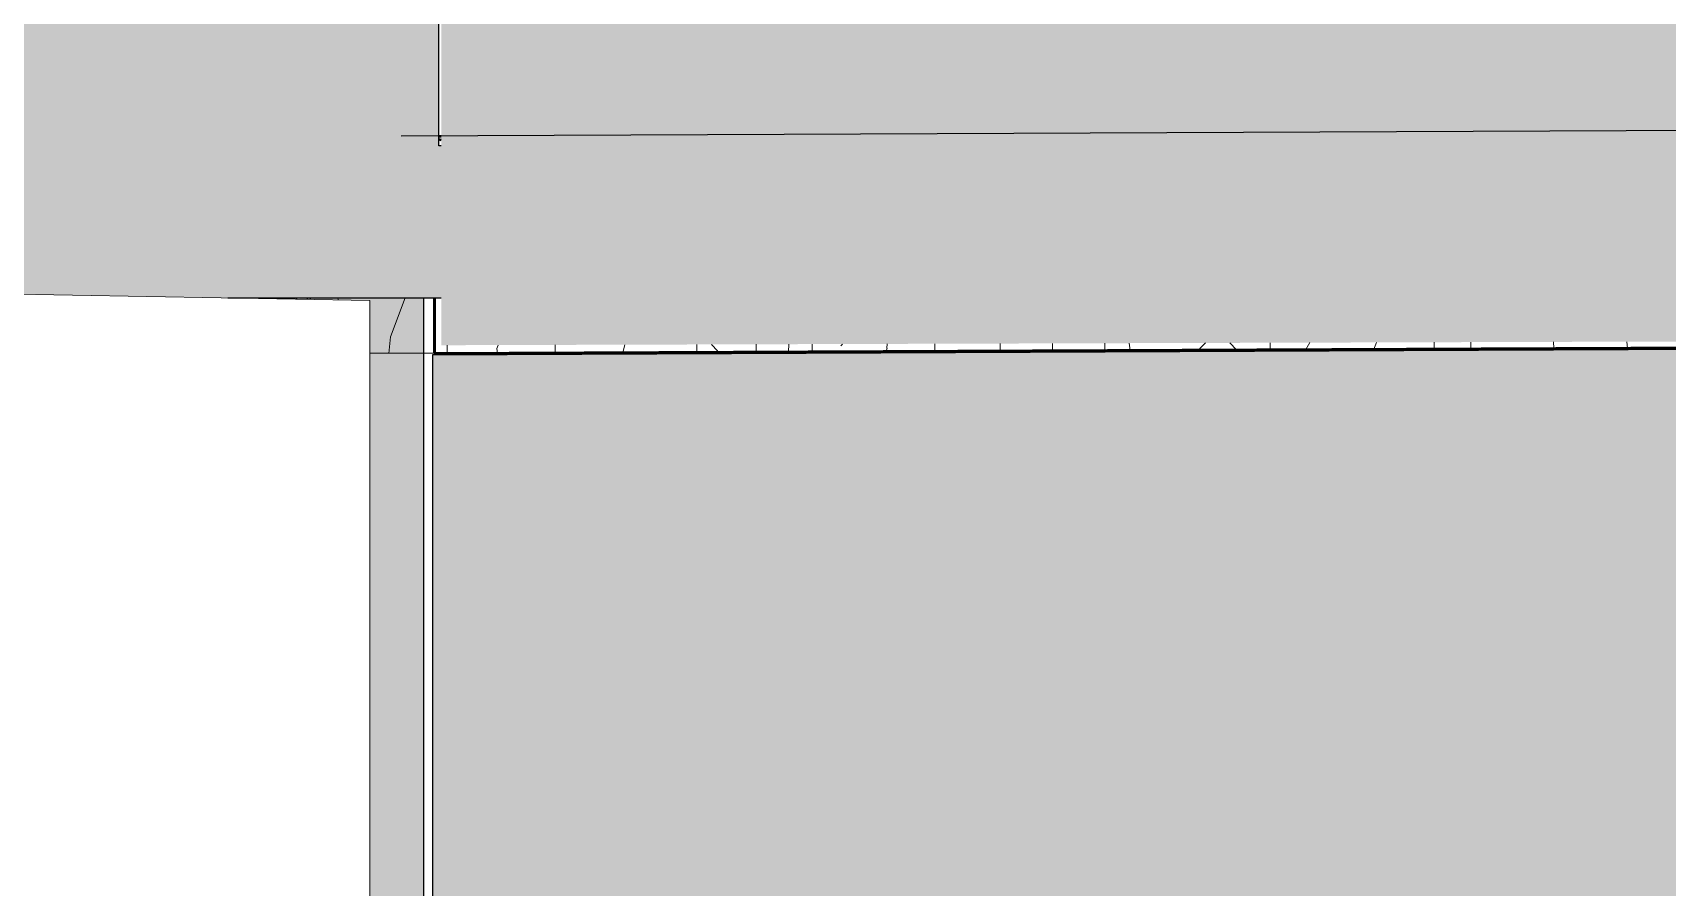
# Model space of a CAD drawing. Header units: metres. Extents: x 0.7 to 65.6, y 3.4 to 27.5.
# Drawn here: x 19.061 to 22.07, y 20.511 to 22.084 of the extents above; entities that cross this region are included whole.
import ezdxf

# ---------------------------------------------------------------- set-up
doc = ezdxf.new("R2010")
doc.units = ezdxf.units.M
for name, color, linetype, lineweight in [('A-DETL', 7, 'Continuous', 13), ('A-DETL-GENF', 7, 'Continuous', 9), ('A-FLOR', 7, 'Continuous', 50), ('A-GENM', 7, 'Continuous', 35), ('S-BEAM', 7, 'Continuous', 50)]:
    doc.layers.add(name, color=color, linetype=linetype, lineweight=lineweight)

# ---------------------------------------------------------------- blocks, each defined once
blk = doc.blocks.new('BR08_Barrier_Patterm_Side_17 - BR08_Barrier_Patterm_Side_17-5696155-DRG 2873024 - SECTION 2')
at = {"layer": 'A-GENM', "color": 7, "lineweight": 25, "true_color": 0xefefef}
for p, q in [((-1105.2777, 21.596), (-1105.2777, 21.5937)), ((-1105.2574, 21.5934), (-1105.2574, 21.596))]:
    blk.add_line(p, q, dxfattribs=at)
at = {"layer": 'A-GENM', "color": 254, "lineweight": 25, "true_color": 0xd4d4d4}
blk.add_line((-1105.2522, 21.5933), (-1105.2522, 21.596), dxfattribs=at)
blk = doc.blocks.new('FP_1-DRG 2873024 - SECTION 2')
at = {"layer": 'A-GENM', "color": 254, "lineweight": 18, "true_color": 0xcfcfcf}
for p, q in [((-1105.201, 21.5923), (-1105.2019, 21.596)), ((-1105.1045, 21.5242), (-1105.0779, 21.596)), ((-1105.1076, 21.4936), (-1105.1046, 21.5242)), ((-1102.9633, 21.5035), (-1102.9637, 21.515)), ((-1102.8277, 21.5038), (-1102.8286, 21.5154)), ((-1105.0007, 21.4941), (-1105.0005, 21.4948)), ((-1105.0005, 21.4948), (-1105.0003, 21.509)), ((-1104.9092, 21.5027), (-1104.9068, 21.5092)), ((-1104.9079, 21.4945), (-1104.9092, 21.5027)), ((-1104.8015, 21.495), (-1104.8014, 21.501)), ((-1104.8014, 21.501), (-1104.8013, 21.5096)), ((-1104.6769, 21.4955), (-1104.6736, 21.5099)), ((-1104.541, 21.4962), (-1104.5408, 21.5103)), ((-1104.5027, 21.4987), (-1104.514, 21.5104)), ((-1104.5027, 21.4963), (-1104.5027, 21.4987)), ((-1104.4318, 21.4966), (-1104.4316, 21.5107)), ((-1104.3718, 21.4969), (-1104.3716, 21.5108)), ((-1104.3286, 21.4971), (-1104.3284, 21.511)), ((-1104.2759, 21.5079), (-1104.2726, 21.5111)), ((-1104.1922, 21.4977), (-1104.1907, 21.5038)), ((-1104.1908, 21.5038), (-1104.1907, 21.5114)), ((-1104.103, 21.4981), (-1104.1028, 21.5116)), ((-1103.9826, 21.4987), (-1103.9824, 21.512)), ((-1103.8861, 21.4991), (-1103.8859, 21.5123)), ((-1103.79, 21.4995), (-1103.7897, 21.5126)), ((-1103.7431, 21.4997), (-1103.7452, 21.5127)), ((-1103.6146, 21.5031), (-1103.6044, 21.5131)), ((-1103.6146, 21.5003), (-1103.6146, 21.5031)), ((-1103.5476, 21.5006), (-1103.5599, 21.5132)), ((-1103.4857, 21.5009), (-1103.4855, 21.5135)), ((-1103.4199, 21.5012), (-1103.4124, 21.5137)), ((-1103.2943, 21.5017), (-1103.2896, 21.5141)), ((-1103.1836, 21.5022), (-1103.1834, 21.5144)), ((-1103.1161, 21.5025), (-1103.1159, 21.5146)), ((-1103.1161, 21.5025), (-1103.1159, 21.5146)), ((-1102.9632, 21.5032), (-1102.9632, 21.5035))]:
    blk.add_line(p, q, dxfattribs=at)
blk = doc.blocks.new('BR08_Barrier_Patterm_Side_04 - BR08_Barrier_Patterm_Side_04-5124865-DRG 2873024 - SECTION 2')
at = {"layer": 'A-GENM', "color": 254, "lineweight": 25, "true_color": 0xd4d4d4}
blk.add_line((-1101.8272, 21.5084), (-1105.1427, 21.4935), dxfattribs=at)
blk.add_blockref('FP_1-DRG 2873024 - SECTION 2', (0, 0), dxfattribs=at)
blk = doc.blocks.new('T2DPAA-T2D-C3S-DU-M3D-100304_rvt-1-DRG 2873024 - SECTION 2')
at = {"layer": 'A-GENM', "color": 254, "lineweight": 25, "true_color": 0xd4d4d4}
for name in ['BR08_Barrier_Patterm_Side_04 - BR08_Barrier_Patterm_Side_04-5124865-DRG 2873024 - SECTION 2', 'BR08_Barrier_Patterm_Side_17 - BR08_Barrier_Patterm_Side_17-5696155-DRG 2873024 - SECTION 2']:
    blk.add_blockref(name, (0, 0), dxfattribs=at)
blk = doc.blocks.new('Generic Models 1 - Generic Models 1-7441683-DRG 2873024 - SECTION 2')
at = {"layer": 'S-BEAM'}
for p, q in [((-1105.0155, 21.8939), (-1105.0114, 21.894)), ((-1105.0237, 21.596), (-1105.0237, 21.4939)), ((-1095.1928, 21.5381), (-1105.0237, 21.4939))]:
    blk.add_line(p, q, dxfattribs=at)
at = {"layer": 'S-BEAM', "color": 250, "true_color": 0x404040}
for q in [(-1105.0237, 21.596), (-1095.1928, 21.5381)]:
    blk.add_line((-1105.0237, 21.4939), q, dxfattribs=at)

msp = doc.modelspace()

# ---------------------------------------------------------------- hatches: boundary and pattern name
at = {"layer": 'A-DETL-GENF', "true_color": 0xc0c0c0}
h = msp.add_hatch(color=9, dxfattribs=at)
h.paths.add_polyline_path([(19.8126, 21.5089), (29.8709, 21.5392), (29.8709, 23.4439), (19.8126, 23.6539), (19.8126, 21.5354)])
h.paths.add_polyline_path([(29.851, 21.9391), (29.851, 21.9391), (29.6428, 21.9391)])
msp.add_hatch(color=9, dxfattribs=at).paths.add_polyline_path([(19.8085, 21.596), (19.8126, 21.596), (19.8126, 21.876), (19.8085, 21.876), (19.8085, 23.6445), (17.8651, 23.6362), (17.8269, 23.6183), (17.4939, 22.5118), (17.4939, 21.6398), (18.828, 21.6069), (19.4201, 21.596), (19.8003, 21.596)])
at = {"layer": 'S-BEAM', "lineweight": 5, "true_color": 0xc0c0c0}
h = msp.add_hatch(color=9, dxfattribs=at)
h.paths.add_polyline_path([(19.7805, 19.8003), (19.7804, 21.596), (19.5519, 21.596), (19.5519, 21.5936), (19.6814, 21.5913), (19.6814, 19.9021), (8.0037, 20.1153), (8.0037, 20.0154), (19.78, 19.8003)])
h.paths.add_polyline_path([(18.7913, 21.6075), (17.4939, 21.6398), (17.4939, 21.7324), (8.0037, 21.9057), (8.0037, 21.8045), (17.8651, 21.6244)])
msp.add_hatch(color=9, dxfattribs=at).paths.add_polyline_path([(19.7965, 20.2914), (29.8325, 20.3354), (29.818, 21.5354), (19.7965, 21.4915), (19.7965, 20.6406)])

# ---------------------------------------------------------------- linework, layer by layer
at = {"layer": 'A-DETL', "lineweight": 25}
for p, q in [((19.8085, 21.876), (19.8085, 23.6445)), ((29.851, 21.9391), (19.7391, 21.8936)), ((19.8126, 21.876), (19.8085, 21.876)), ((19.4201, 21.596), (19.8126, 21.596))]:
    msp.add_line(p, q, dxfattribs=at)
at = {"layer": 'A-DETL', "lineweight": 9}
for p, q in [((19.6814, 21.5913), (5.4047, 21.852)), ((19.6814, 19.9021), (19.6814, 21.5913))]:
    msp.add_line(p, q, dxfattribs=at)
at = {"layer": 'A-FLOR', "color": 250, "true_color": 0x404040}
msp.add_line((19.8085, 21.8879), (19.8126, 21.8872), dxfattribs=at)
at = {"layer": 'S-BEAM', "lineweight": 25}
for p, q in [((19.7805, 19.8003), (19.7805, 21.596)), ((19.7965, 21.4915), (24.7935, 21.5134)), ((19.7997, 21.492), (19.7965, 21.4915)), ((19.7965, 21.4915), (19.7965, 20.2914))]:
    msp.add_line(p, q, dxfattribs=at)

# ---------------------------------------------------------------- block references
at = {"lineweight": 5}
msp.add_blockref('T2DPAA-T2D-C3S-DU-M3D-100304_rvt-1-DRG 2873024 - SECTION 2', (1124.824, 0), dxfattribs=at)
at = {"layer": 'S-BEAM'}
msp.add_blockref('Generic Models 1 - Generic Models 1-7441683-DRG 2873024 - SECTION 2', (1124.824, 0), dxfattribs=at)

doc.saveas('drawing.dxf')
